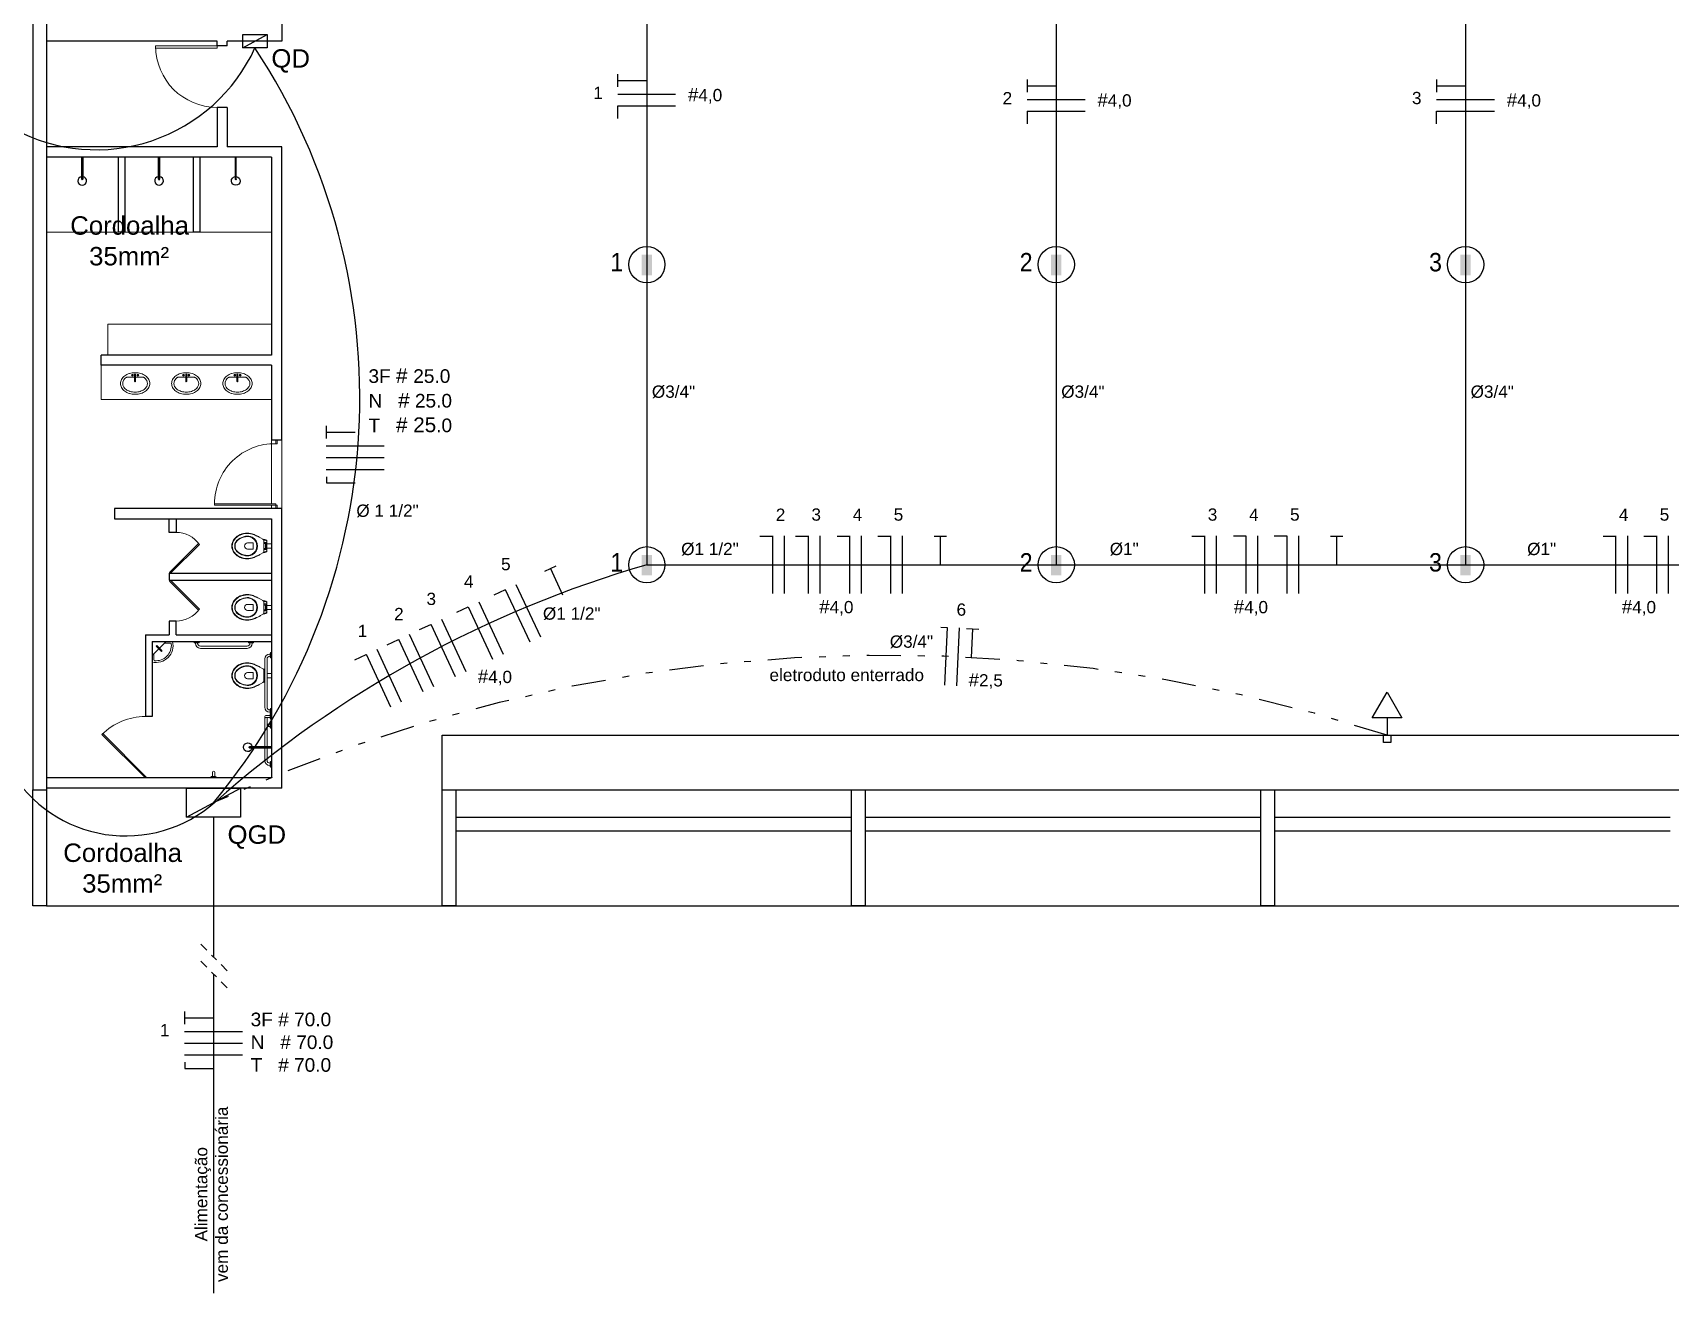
# Model space of a CAD drawing. Header units: inches. Extents: x 3 to 194, y 29 to 128.
# Drawn here: x 137.1 to 161.1, y 72.18 to 90.66 of the extents above; entities that cross this region are included whole.
import ezdxf

# ---------------------------------------------------------------- set-up
doc = ezdxf.new("R2010")
doc.units = ezdxf.units.IN
doc.header["$MEASUREMENT"] = 0
for name, pattern in [('CONTINU', [0]), ('DASHDOT2', [0.5, 0.25, -0.125, 0, -0.125]), ('DIVIDE', [1.25, 0.5, -0.25, 0, -0.25, 0, -0.25])]:
    doc.linetypes.add(name, pattern=pattern)
for name, color, linetype in [('AP-SAN', 3, 'Continuous'), ('ARQ_ALVENARIA', 1, 'Continuous'), ('ARQ_REBOCO', 2, 'Continuous'), ('ARQ_VISTA0', 8, 'Continuous'), ('DI-Textos_do_quadro', 2, 'Continuous'), ('EL-Textos_condutos', 7, 'Continuous'), ('ELE-TXT', 2, 'Continuous'), ('HACHURA', 1, 'Continuous'), ('P-SIMBOL', 5, 'Continuous'), ('PAREDE', 4, 'Continuous'), ('VISTA1', 1, 'Continuous')]:
    doc.layers.add(name, color=color, linetype=linetype)
doc.layers.add('BANHEIRO', color=1, linetype='Continuous', lineweight=20)
doc.styles.add('ARIAL', font='arial.ttf')

# ---------------------------------------------------------------- blocks, each defined once
blk = doc.blocks.new('I')
at = {"layer": 'ELE-TXT', "color": 4}
blk.add_circle((0, 0), 0.266, dxfattribs=at)
blk = doc.blocks.new('COND')
at = {"color": 4}
blk.add_solid([(-0.1, -0.05), (-0.1, 0.05), (0.1, -0.05), (0.1, 0.05)], dxfattribs=at)
blk = doc.blocks.new('Chuveiro')
at = {"layer": 'AP-SAN', "color": 252}
for p, q in [((-0.393, 0.01), (0, 0.01)), ((0, 0.01), (0, -0.01)), ((0, -0.01), (-0.393, -0.01))]:
    blk.add_line(p, q, dxfattribs=at)
for centre, radius, start, end in [((-0.426, 0), 0.078, 7.3661, 352.6339), ((-0.393, 0), 0.01, 90, 270)]:
    blk.add_arc(centre, radius, start, end, dxfattribs=at)

msp = doc.modelspace()

# ---------------------------------------------------------------- linework, layer by layer
at = {"color": 4, "linetype": 'CONTINU'}
for p, q in [((140.179, 90.433), (140.534, 90.629)), ((139.354, 79.154), (140.147, 79.581))]:
    msp.add_line(p, q, dxfattribs=at)
at = {"color": 3, "linetype": 'CONTINU'}
for p, q in [((139.751, 79.154), (139.751, 77.106)), ((139.751, 76.856), (139.751, 72.177))]:
    msp.add_line(p, q, dxfattribs=at)
at = {"color": 4, "linetype": 'DASHDOT2', "ltscale": 0.5}
for p, q in [((139.951, 76.906), (139.551, 77.306)), ((139.951, 76.656), (139.551, 77.056))]:
    msp.add_line(p, q, dxfattribs=at)
at = {"color": 4}
for points in [[(140.179, 90.629), (140.534, 90.629), (140.534, 90.433), (140.179, 90.433)], [(139.354, 79.581), (140.147, 79.581), (140.147, 79.154), (139.354, 79.154)]]:
    msp.add_lwpolyline(points, close=True, dxfattribs=at)
at = {"layer": 'ARQ_ALVENARIA'}
msp.add_line((139.951, 89.561), (139.951, 88.981), dxfattribs=at)
at = {"layer": 'ARQ_REBOCO', "color": 1, "ltscale": 10}
for p, q in [((137.101, 99.956), (137.101, 79.556)), ((137.301, 99.956), (137.301, 79.556)), ((140.751, 94.831), (140.751, 90.531)), ((139.801, 90.531), (137.301, 90.531)), ((139.801, 90.461), (139.801, 90.531)), ((140.751, 90.531), (139.951, 90.531)), ((139.951, 90.461), (139.951, 90.531)), ((139.951, 90.461), (139.801, 90.461)), ((139.801, 89.561), (139.801, 88.981)), ((139.951, 89.561), (139.801, 89.561)), ((139.951, 89.561), (139.951, 88.981)), ((139.801, 88.981), (137.301, 88.981)), ((140.601, 88.831), (137.301, 88.831)), ((138.351, 88.831), (138.351, 87.731)), ((138.451, 88.831), (138.451, 87.731)), ((139.451, 88.831), (139.451, 87.731)), ((139.551, 88.831), (139.551, 87.731)), ((140.751, 88.981), (139.951, 88.981)), ((140.601, 88.831), (140.601, 85.931)), ((140.751, 84.681), (140.751, 88.981)), ((138.451, 87.731), (138.351, 87.731)), ((139.551, 87.731), (139.451, 87.731)), ((138.101, 85.781), (138.101, 85.931)), ((140.601, 85.931), (138.101, 85.931)), ((140.601, 85.781), (138.101, 85.781)), ((140.601, 85.781), (140.601, 84.681)), ((140.751, 84.681), (140.601, 84.681)), ((140.751, 83.681), (138.301, 83.681)), ((138.301, 83.681), (138.301, 83.531)), ((138.301, 83.531), (140.601, 83.531)), ((140.601, 83.531), (140.601, 79.731)), ((140.751, 79.581), (140.751, 83.681)), ((139.101, 82.731), (139.101, 82.631)), ((139.101, 82.731), (140.601, 82.731)), ((139.101, 82.631), (140.601, 82.631)), ((138.751, 81.831), (139.101, 81.831)), ((138.751, 81.831), (138.751, 80.631)), ((138.851, 81.731), (140.601, 81.731)), ((138.851, 81.731), (138.851, 80.631)), ((139.201, 81.831), (140.601, 81.831)), ((138.851, 80.631), (138.751, 80.631)), ((140.601, 79.731), (137.301, 79.731)), ((140.751, 79.581), (137.301, 79.581))]:
    msp.add_line(p, q, dxfattribs=at)
msp.add_lwpolyline([(139.101, 83.331), (139.101, 83.531), (139.201, 83.531), (139.201, 83.331)], close=True, dxfattribs=at)
msp.add_lwpolyline([(139.201, 81.831), (139.201, 82.031), (139.101, 82.031), (139.101, 81.831)], dxfattribs=at)
at = {"layer": 'ARQ_VISTA0', "color": 251}
msp.add_line((137.301, 77.856), (173.101, 77.856), dxfattribs=at)
at = {"layer": 'BANHEIRO', "color": 251}
for p, q in [((140.601, 87.731), (137.301, 87.731)), ((140.601, 86.381), (138.201, 86.381)), ((138.201, 86.381), (138.201, 85.931)), ((138.101, 85.281), (138.101, 85.781)), ((138.477, 85.606), (138.593, 85.606)), ((138.593, 85.644), (138.593, 85.546)), ((138.608, 85.644), (138.608, 85.546)), ((138.608, 85.606), (138.724, 85.606)), ((139.227, 85.606), (139.343, 85.606)), ((139.343, 85.644), (139.343, 85.546)), ((139.358, 85.644), (139.358, 85.546)), ((139.358, 85.606), (139.474, 85.606)), ((140.093, 85.606), (139.977, 85.606)), ((140.093, 85.644), (140.093, 85.546)), ((140.108, 85.644), (140.108, 85.546)), ((140.224, 85.606), (140.108, 85.606)), ((140.601, 85.281), (138.101, 85.281)), ((140.601, 84.681), (140.601, 83.751)), ((140.665, 84.631), (140.665, 84.681)), ((140.685, 84.631), (140.665, 84.631)), ((140.685, 84.631), (140.685, 84.681)), ((140.751, 84.681), (140.751, 83.681)), ((140.601, 83.731), (140.601, 83.681)), ((140.665, 83.681), (140.665, 83.751)), ((140.685, 83.731), (140.665, 83.731)), ((140.685, 83.681), (140.685, 83.731)), ((140.513, 83.095), (140.513, 83.167)), ((140.531, 83.049), (140.531, 83.214)), ((140.531, 83.161), (140.601, 83.161)), ((140.531, 83.101), (140.601, 83.101)), ((140.513, 82.267), (140.513, 82.195)), ((140.531, 82.314), (140.531, 82.149)), ((140.531, 82.261), (140.601, 82.261)), ((140.531, 82.201), (140.601, 82.201)), ((138.948, 81.623), (138.851, 81.526)), ((138.912, 81.659), (138.982, 81.589)), ((138.923, 81.669), (138.993, 81.6)), ((139.056, 81.731), (138.958, 81.634)), ((139.035, 81.706), (139.121, 81.706)), ((139.461, 81.731), (139.461, 81.721)), ((139.541, 81.721), (139.461, 81.721)), ((139.531, 81.711), (139.471, 81.711)), ((139.484, 81.704), (139.484, 81.711)), ((139.517, 81.711), (139.517, 81.704)), ((139.541, 81.731), (139.541, 81.721)), ((140.244, 81.664), (139.557, 81.664)), ((140.244, 81.631), (139.557, 81.631)), ((140.261, 81.731), (140.261, 81.721)), ((140.261, 81.721), (140.341, 81.721)), ((140.271, 81.711), (140.331, 81.711)), ((140.284, 81.711), (140.284, 81.704)), ((140.317, 81.704), (140.317, 81.711)), ((140.341, 81.731), (140.341, 81.721)), ((138.876, 81.547), (138.876, 81.461)), ((140.501, 80.768), (140.501, 81.475)), ((140.534, 80.768), (140.534, 81.475)), ((140.574, 81.548), (140.581, 81.548)), ((140.581, 81.515), (140.574, 81.515)), ((140.581, 81.501), (140.581, 81.561)), ((140.591, 81.491), (140.591, 81.571)), ((140.601, 81.571), (140.591, 81.571)), ((140.601, 81.491), (140.591, 81.491)), ((140.534, 81.261), (140.601, 81.261)), ((140.534, 81.201), (140.601, 81.201)), ((140.517, 80.648), (140.581, 80.648)), ((140.581, 80.728), (140.574, 80.728)), ((140.574, 80.695), (140.581, 80.695)), ((140.581, 80.741), (140.581, 80.681)), ((140.581, 80.601), (140.581, 80.661)), ((140.591, 80.751), (140.591, 80.671)), ((140.601, 80.751), (140.591, 80.751)), ((140.601, 80.671), (140.591, 80.671)), ((140.591, 80.591), (140.591, 80.671)), ((140.601, 80.671), (140.591, 80.671)), ((140.501, 80.631), (140.501, 80.189)), ((140.581, 80.615), (140.517, 80.615)), ((140.534, 80.615), (140.534, 80.189)), ((140.534, 80.518), (140.581, 80.518)), ((140.581, 80.485), (140.534, 80.485)), ((140.581, 80.471), (140.581, 80.531)), ((140.601, 80.591), (140.591, 80.591)), ((140.591, 80.461), (140.591, 80.541)), ((140.601, 80.541), (140.591, 80.541)), ((140.601, 80.461), (140.591, 80.461)), ((140.501, 80.173), (140.501, 79.988)), ((140.534, 80.173), (140.534, 79.988)), ((140.581, 79.948), (140.574, 79.948)), ((140.581, 79.961), (140.581, 79.901)), ((140.591, 79.971), (140.591, 79.891)), ((140.601, 79.971), (140.591, 79.971)), ((139.711, 79.741), (139.791, 79.741)), ((139.711, 79.731), (139.711, 79.741)), ((139.711, 79.731), (139.791, 79.731)), ((139.721, 79.751), (139.781, 79.751)), ((139.734, 79.751), (139.734, 79.815)), ((139.767, 79.815), (139.767, 79.751)), ((139.791, 79.731), (139.791, 79.741)), ((139.791, 79.731), (139.791, 79.741)), ((140.574, 79.915), (140.581, 79.915)), ((140.601, 79.891), (140.591, 79.891))]:
    msp.add_line(p, q, dxfattribs=at)
for points in [[(139.801, 90.461), (138.901, 90.461), (138.901, 90.431), (139.801, 90.431)], [(140.665, 83.731), (139.765, 83.731), (139.765, 83.751), (140.665, 83.751)], [(139.121, 82.731), (139.545, 83.155), (139.531, 83.17), (139.106, 82.745)], [(139.121, 82.631), (139.545, 82.207), (139.531, 82.193), (139.106, 82.617)], [(138.765, 79.745), (138.128, 80.382), (138.114, 80.368), (138.751, 79.731)]]:
    msp.add_lwpolyline(points, close=True, dxfattribs=at)
for points in [[(140.531, 83.214, 0.110292), (140.503, 83.226), (140.474, 83.23, -0.047116), (140.474, 83.231, -0.044891), (140.473, 83.231), (140.437, 83.251, 0.036783), (140.417, 83.263, 0.0196), (140.377, 83.284, 0.056836), (140.317, 83.309, 0.089116), (140.217, 83.319, 0.095425), (140.117, 83.287, 0.091656), (140.051, 83.231, 0.16072), (140.017, 83.131, 0.16072), (140.051, 83.031, 0.091656), (140.117, 82.976, 0.095425), (140.217, 82.943, 0.089116), (140.317, 82.953, 0.056836), (140.377, 82.978, 0.0196), (140.417, 82.999, 0.036783), (140.437, 83.011), (140.473, 83.032, -0.044891), (140.474, 83.032, -0.047116), (140.474, 83.032), (140.503, 83.036, 0.110292), (140.531, 83.049, 0.110292)], [(140.437, 83.251), (140.417, 83.262, 0.0204), (140.377, 83.281, 0.050595), (140.317, 83.305, 0.089432), (140.217, 83.313, 0.098712), (140.117, 83.279, 0.072481), (140.06, 83.231, 0.182574), (140.024, 83.131, 0.182574), (140.06, 83.031, 0.072481), (140.117, 82.984, 0.098712), (140.217, 82.95, 0.089432), (140.317, 82.958, 0.050595), (140.377, 82.981, 0.0204), (140.417, 83), (140.437, 83.011)], [(140.474, 83.231), (140.476, 83.229, -0.269143), (140.487, 83.212), (140.487, 83.051, -0.269143), (140.476, 83.033), (140.474, 83.032)], [(140.531, 83.201, 0.068652), (140.517, 83.211, 0.082359), (140.485, 83.219)], [(140.485, 83.043, 0.082359), (140.517, 83.051, 0.068652), (140.531, 83.061, 0.068652)], [(140.531, 83.179, 0.15436), (140.519, 83.182), (140.487, 83.182)], [(140.487, 83.086, -0.414214), (140.497, 83.096), (140.51, 83.096, -0.226163), (140.515, 83.094, 0.733322), (140.522, 83.096), (140.522, 83.166, 0.733322), (140.515, 83.169, -0.226163), (140.51, 83.166), (140.497, 83.166, -0.414214), (140.487, 83.176)], [(140.487, 83.08), (140.519, 83.08, 0.15436), (140.531, 83.084, 0.15436)], [(140.531, 82.149, -0.110292), (140.503, 82.136), (140.474, 82.132, 0.047116), (140.474, 82.132, 0.044891), (140.473, 82.132), (140.437, 82.111, -0.036783), (140.417, 82.099, -0.0196), (140.377, 82.078, -0.056836), (140.317, 82.053, -0.089116), (140.217, 82.043, -0.095425), (140.117, 82.076, -0.091656), (140.051, 82.131, -0.16072), (140.017, 82.231, -0.16072), (140.051, 82.331, -0.091656), (140.117, 82.387, -0.095425), (140.217, 82.419, -0.089116), (140.317, 82.409, -0.056836), (140.377, 82.384, -0.0196), (140.417, 82.363, -0.036783), (140.437, 82.351), (140.473, 82.331, 0.044891), (140.474, 82.331, 0.047116), (140.474, 82.33), (140.503, 82.326, -0.110292), (140.531, 82.314, -0.110292)], [(140.437, 82.111), (140.417, 82.1, -0.0204), (140.377, 82.081, -0.050595), (140.317, 82.058, -0.089432), (140.217, 82.05, -0.098712), (140.117, 82.084, -0.072481), (140.06, 82.131, -0.182574), (140.024, 82.231, -0.182574), (140.06, 82.331, -0.072481), (140.117, 82.379, -0.098712), (140.217, 82.413, -0.089432), (140.317, 82.405, -0.050595), (140.377, 82.381, -0.0204), (140.417, 82.362), (140.437, 82.351)], [(140.474, 82.132), (140.476, 82.133, 0.269143), (140.487, 82.151), (140.487, 82.312, 0.269143), (140.476, 82.329), (140.474, 82.331)], [(140.485, 82.319, -0.082359), (140.517, 82.311, -0.068652), (140.531, 82.301, -0.068652)], [(140.531, 82.161, -0.068652), (140.517, 82.151, -0.082359), (140.485, 82.143)], [(140.487, 82.282), (140.519, 82.282, -0.15436), (140.531, 82.279, -0.15436)], [(140.487, 82.276, 0.414214), (140.497, 82.266), (140.51, 82.266, 0.226163), (140.515, 82.269, -0.733322), (140.522, 82.266), (140.522, 82.196, -0.733322), (140.515, 82.194, 0.226163), (140.51, 82.196), (140.497, 82.196, 0.414214), (140.487, 82.186)], [(140.531, 82.184, -0.15436), (140.519, 82.18), (140.487, 82.18)], [(140.501, 81.136), (140.474, 81.132, 0.047116), (140.474, 81.132, 0.044891), (140.473, 81.132), (140.437, 81.111, -0.036783), (140.417, 81.099, -0.0196), (140.377, 81.078, -0.056836), (140.317, 81.053, -0.089116), (140.217, 81.043, -0.095425), (140.117, 81.076, -0.091656), (140.051, 81.131, -0.16072), (140.017, 81.231, -0.16072), (140.051, 81.331, -0.091656), (140.117, 81.387, -0.095425), (140.217, 81.419, -0.089116), (140.317, 81.409, -0.056836), (140.377, 81.384, -0.0196), (140.417, 81.363, -0.036783), (140.437, 81.351), (140.473, 81.331, 0.044891), (140.474, 81.331, 0.047116), (140.474, 81.33), (140.501, 81.326)], [(140.437, 81.111), (140.417, 81.1, -0.0204), (140.377, 81.081, -0.050595), (140.317, 81.058, -0.089432), (140.217, 81.05, -0.098712), (140.117, 81.084, -0.072481), (140.06, 81.131, -0.182574), (140.024, 81.231, -0.182574), (140.06, 81.331, -0.072481), (140.117, 81.379, -0.098712), (140.217, 81.413, -0.089432), (140.317, 81.405, -0.050595), (140.377, 81.381, -0.0204), (140.417, 81.362), (140.437, 81.351)], [(140.474, 81.132), (140.476, 81.133, 0.269143), (140.487, 81.151), (140.487, 81.312, 0.269143), (140.476, 81.329), (140.474, 81.331)], [(140.485, 81.319, -0.039426), (140.501, 81.316, -0.039426)], [(140.501, 81.146, -0.039426), (140.485, 81.143)], [(140.487, 81.276, 0.414214), (140.497, 81.266), (140.501, 81.266)], [(140.501, 81.196), (140.497, 81.196, 0.414214), (140.487, 81.186)]]:
    msp.add_lwpolyline(points, format="xyb", dxfattribs=at)
for points in [[(140.06, 83.131, 0.247323), (140.117, 83.029, 0.098952), (140.217, 82.989, 0.167831), (140.317, 83.003, 0.278895), (140.395, 83.131, 0.278895), (140.317, 83.259, 0.167831), (140.217, 83.274, 0.098952), (140.117, 83.233, 0.247323)], [(140.317, 83.25, 0.185303), (140.217, 83.268, 0.106842), (140.117, 83.226, 0.250606), (140.065, 83.131, 0.250606), (140.117, 83.036, 0.106842), (140.217, 82.995, 0.185303), (140.317, 83.012, 0.264523), (140.387, 83.131, 0.264523)], [(140.249, 83.176), (140.329, 83.176), (140.329, 83.086), (140.249, 83.086, -1)], [(140.06, 82.231, -0.247323), (140.117, 82.333, -0.098952), (140.217, 82.374, -0.167831), (140.317, 82.359, -0.278895), (140.395, 82.231, -0.278895), (140.317, 82.103, -0.167831), (140.217, 82.089, -0.098952), (140.117, 82.129, -0.247323)], [(140.317, 82.112, -0.185303), (140.217, 82.095, -0.106842), (140.117, 82.136, -0.250606), (140.065, 82.231, -0.250606), (140.117, 82.326, -0.106842), (140.217, 82.368, -0.185303), (140.317, 82.35, -0.264523), (140.387, 82.231, -0.264523)], [(140.249, 82.186), (140.329, 82.186), (140.329, 82.276), (140.249, 82.276, 1)], [(140.06, 81.231, -0.247323), (140.117, 81.333, -0.098952), (140.217, 81.374, -0.167831), (140.317, 81.359, -0.278895), (140.395, 81.231, -0.278895), (140.317, 81.103, -0.167831), (140.217, 81.089, -0.098952), (140.117, 81.129, -0.247323)], [(140.317, 81.112, -0.185303), (140.217, 81.095, -0.106842), (140.117, 81.136, -0.250606), (140.065, 81.231, -0.250606), (140.117, 81.326, -0.106842), (140.217, 81.368, -0.185303), (140.317, 81.35, -0.264523), (140.387, 81.231, -0.264523)], [(140.249, 81.186), (140.329, 81.186), (140.329, 81.276), (140.249, 81.276, 1)]]:
    msp.add_lwpolyline(points, format="xyb", close=True, dxfattribs=at)
for points in [[(140.519, 83.182), (140.531, 83.182)], [(140.531, 83.08), (140.519, 83.08)], [(140.531, 82.282), (140.519, 82.282)], [(140.519, 82.18), (140.531, 82.18)], [(140.487, 81.282), (140.501, 81.282)], [(140.501, 81.18), (140.487, 81.18)]]:
    msp.add_lwpolyline(points, dxfattribs=at)
for centre, radius in [((138.561, 85.634), 0.0134), ((138.561, 85.634), 0.00926), ((138.64, 85.634), 0.0134), ((138.64, 85.634), 0.00926), ((139.311, 85.634), 0.0134), ((139.311, 85.634), 0.00926), ((139.39, 85.634), 0.0134), ((139.39, 85.634), 0.00926), ((140.061, 85.634), 0.0134), ((140.061, 85.634), 0.00926), ((140.14, 85.634), 0.0134), ((140.14, 85.634), 0.00926)]:
    msp.add_circle(centre, radius, dxfattribs=at)
for centre, radius, start, end in [((139.801, 90.461), 0.9, 180, 270), ((138.505, 85.513), 0.119, 150.8076, 180), ((138.505, 85.513), 0.119, 180, 209.1924), ((138.551, 85.488), 0.172, 126.5525, 150.8076), ((138.551, 85.539), 0.172, 209.1924, 233.4475), ((138.505, 85.513), 0.0866, 150.8076, 180), ((138.505, 85.513), 0.0866, 180, 209.1924), ((138.551, 85.488), 0.139, 126.5525, 150.8076), ((138.551, 85.539), 0.139, 209.1924, 233.4475), ((138.581, 85.448), 0.222, 107.0712, 126.5525), ((138.581, 85.448), 0.189, 123.2204, 126.5525), ((138.601, 85.384), 0.288, 90, 107.0712), ((138.6, 85.644), 0.00737, 0, 180), ((138.6, 85.546), 0.00737, 180, 0), ((138.601, 85.384), 0.288, 72.9288, 90), ((138.62, 85.448), 0.222, 53.4475, 72.9288), ((138.62, 85.448), 0.189, 53.4475, 56.7796), ((138.65, 85.488), 0.139, 29.1924, 53.4475), ((138.65, 85.539), 0.139, 306.5525, 330.8076), ((138.65, 85.488), 0.172, 29.1924, 53.4475), ((138.65, 85.539), 0.172, 306.5525, 330.8076), ((138.696, 85.513), 0.0866, 360, 29.1924), ((138.696, 85.513), 0.0866, 330.8076, 360), ((138.696, 85.513), 0.119, 0, 29.1924), ((138.696, 85.513), 0.119, 330.8076, 0), ((139.255, 85.513), 0.119, 150.8076, 180), ((139.255, 85.513), 0.119, 180, 209.1924), ((139.301, 85.488), 0.172, 126.5525, 150.8076), ((139.301, 85.539), 0.172, 209.1924, 233.4475), ((139.255, 85.513), 0.0866, 150.8076, 180), ((139.255, 85.513), 0.0866, 180, 209.1924), ((139.301, 85.488), 0.139, 126.5525, 150.8076), ((139.301, 85.539), 0.139, 209.1924, 233.4475), ((139.331, 85.448), 0.222, 107.0712, 126.5525), ((139.331, 85.448), 0.189, 123.2204, 126.5525), ((139.351, 85.384), 0.288, 90, 107.0712), ((139.35, 85.644), 0.00737, 0, 180), ((139.35, 85.546), 0.00737, 180, 0), ((139.351, 85.384), 0.288, 72.9288, 90), ((139.37, 85.448), 0.222, 53.4475, 72.9288), ((139.37, 85.448), 0.189, 53.4475, 56.7796), ((139.4, 85.488), 0.139, 29.1924, 53.4475), ((139.4, 85.539), 0.139, 306.5525, 330.8076), ((139.4, 85.488), 0.172, 29.1924, 53.4475), ((139.4, 85.539), 0.172, 306.5525, 330.8076), ((139.446, 85.513), 0.0866, 360, 29.1924), ((139.446, 85.513), 0.0866, 330.8076, 360), ((139.446, 85.513), 0.119, 0, 29.1924), ((139.446, 85.513), 0.119, 330.8076, 0), ((140.005, 85.513), 0.119, 150.8076, 180), ((140.005, 85.513), 0.119, 180, 209.1924), ((140.051, 85.488), 0.172, 126.5525, 150.8076), ((140.051, 85.539), 0.172, 209.1924, 233.4475), ((140.005, 85.513), 0.0866, 150.8076, 180), ((140.005, 85.513), 0.0866, 180, 209.1924), ((140.051, 85.488), 0.139, 126.5525, 150.8076), ((140.051, 85.539), 0.139, 209.1924, 233.4475), ((140.081, 85.448), 0.222, 107.0712, 126.5525), ((140.081, 85.448), 0.189, 123.2204, 126.5525), ((140.101, 85.384), 0.288, 90, 107.0712), ((140.101, 85.644), 0.00737, 0, 180), ((140.101, 85.546), 0.00737, 180, 0), ((140.101, 85.384), 0.288, 72.9288, 90), ((140.12, 85.448), 0.222, 53.4475, 72.9288), ((140.12, 85.448), 0.189, 53.4475, 56.7796), ((140.15, 85.488), 0.139, 29.1924, 53.4475), ((140.15, 85.539), 0.139, 306.5525, 330.8076), ((140.15, 85.488), 0.172, 29.1924, 53.4475), ((140.15, 85.539), 0.172, 306.5525, 330.8076), ((140.196, 85.513), 0.0866, 360, 29.1924), ((140.196, 85.513), 0.0866, 330.8076, 0), ((140.196, 85.513), 0.119, 0, 29.1924), ((140.196, 85.513), 0.119, 330.8076, 0), ((138.581, 85.579), 0.222, 233.4475, 252.9288), ((138.581, 85.579), 0.189, 233.4475, 252.9288), ((138.601, 85.643), 0.288, 252.9288, 270), ((138.601, 85.643), 0.256, 252.9288, 270), ((138.601, 85.643), 0.256, 270, 287.0712), ((138.601, 85.643), 0.288, 270, 287.0712), ((138.62, 85.579), 0.189, 287.0712, 306.5525), ((138.62, 85.579), 0.222, 287.0712, 306.5525), ((139.331, 85.579), 0.222, 233.4475, 252.9288), ((139.331, 85.579), 0.189, 233.4475, 252.9288), ((139.351, 85.643), 0.288, 252.9288, 270), ((139.351, 85.643), 0.256, 252.9288, 270), ((139.351, 85.643), 0.256, 270, 287.0712), ((139.351, 85.643), 0.288, 270, 287.0712), ((139.37, 85.579), 0.189, 287.0712, 306.5525), ((139.37, 85.579), 0.222, 287.0712, 306.5525), ((140.081, 85.579), 0.222, 233.4475, 252.9288), ((140.081, 85.579), 0.189, 233.4475, 252.9288), ((140.101, 85.643), 0.288, 252.9288, 270), ((140.101, 85.643), 0.256, 252.9288, 270), ((140.101, 85.643), 0.256, 270, 287.0712), ((140.101, 85.643), 0.288, 270, 287.0712), ((140.12, 85.579), 0.189, 287.0712, 306.5525), ((140.12, 85.579), 0.222, 287.0712, 306.5525), ((140.645, 83.751), 0.88, 88.7125, 180), ((139.197, 82.899), 0.432, 36.3644, 89.5499), ((139.197, 82.463), 0.432, 270.4501, 323.6356), ((138.907, 81.674), 0.25, 256.8838, 13.1162), ((138.907, 81.674), 0.225, 264.2047, 5.7953), ((138.918, 81.664), 0.00737, 45, 225), ((139.035, 81.696), 0.01, 90, 135), ((139.121, 81.696), 0.01, 5.7953, 90), ((139.471, 81.721), 0.01, 180, 270), ((139.557, 81.704), 0.073, 180, 270), ((139.557, 81.704), 0.04, 180, 270), ((139.531, 81.721), 0.01, 270, 0), ((140.244, 81.704), 0.04, 270, 360), ((140.244, 81.704), 0.073, 270, 360), ((140.271, 81.721), 0.01, 180, 270), ((140.331, 81.721), 0.01, 270, 360), ((138.886, 81.547), 0.01, 135, 180), ((138.886, 81.461), 0.01, 180, 264.2047), ((138.987, 81.594), 0.00737, 225, 45), ((140.574, 81.475), 0.073, 90, 180), ((140.574, 81.475), 0.04, 90, 180), ((140.591, 81.561), 0.01, 90, 180), ((140.591, 81.501), 0.01, 180, 270), ((140.574, 80.768), 0.073, 180, 270), ((140.517, 80.631), 0.0165, 90, 270), ((140.574, 80.768), 0.04, 180, 270), ((140.591, 80.741), 0.01, 90, 180), ((140.591, 80.681), 0.01, 180, 270), ((140.591, 80.661), 0.01, 90, 180), ((138.751, 79.731), 0.9, 90, 135), ((140.591, 80.601), 0.01, 180, 270), ((140.591, 80.531), 0.01, 90, 180), ((140.591, 80.471), 0.01, 180, 270), ((140.574, 79.988), 0.073, 180, 270), ((140.574, 79.988), 0.04, 180, 270), ((140.591, 79.961), 0.01, 90, 180), ((139.721, 79.741), 0.01, 90, 180), ((139.751, 79.815), 0.0165, 0, 180), ((139.781, 79.741), 0.01, 0, 90), ((140.591, 79.901), 0.01, 180, 270)]:
    msp.add_arc(centre, radius, start, end, dxfattribs=at)
at = {"layer": 'HACHURA'}
for p, q in [((146.101, 96.656), (146.101, 82.856)), ((152.101, 96.656), (152.101, 82.856)), ((158.101, 96.656), (158.101, 82.856)), ((146.101, 82.856), (170.101, 82.856))]:
    msp.add_line(p, q, dxfattribs=at)
at = {"layer": 'HACHURA', "color": 3}
for p, q in [((145.678, 89.864), (145.678, 90.047)), ((145.678, 89.954), (146.101, 89.954)), ((151.678, 89.786), (151.678, 89.969)), ((151.678, 89.876), (152.101, 89.876)), ((157.678, 89.786), (157.678, 89.969)), ((157.678, 89.876), (158.101, 89.876)), ((145.675, 89.756), (146.523, 89.756)), ((145.675, 89.583), (146.523, 89.583)), ((145.675, 89.4), (145.675, 89.583)), ((151.675, 89.678), (152.523, 89.678)), ((157.675, 89.678), (158.523, 89.678)), ((151.675, 89.505), (152.523, 89.505)), ((151.678, 89.322), (151.678, 89.505)), ((157.675, 89.505), (158.523, 89.505)), ((157.675, 89.322), (157.675, 89.505)), ((141.406, 84.708), (141.406, 84.892)), ((141.406, 84.798), (141.828, 84.798)), ((141.403, 84.601), (142.25, 84.601)), ((141.403, 84.428), (142.25, 84.428)), ((141.403, 84.254), (142.25, 84.254)), ((141.406, 84.147), (141.406, 84.057)), ((141.406, 84.057), (141.828, 84.057)), ((147.759, 83.277), (147.943, 83.277)), ((147.943, 83.28), (147.943, 82.433)), ((148.116, 83.28), (148.116, 82.433)), ((148.282, 83.277), (148.465, 83.277)), ((148.465, 83.28), (148.465, 82.433)), ((148.638, 83.28), (148.638, 82.433)), ((148.888, 83.277), (149.071, 83.277)), ((149.071, 83.28), (149.071, 82.433)), ((149.244, 83.28), (149.244, 82.433)), ((149.487, 83.277), (149.671, 83.277)), ((149.671, 83.28), (149.671, 82.433)), ((149.844, 83.28), (149.844, 82.433)), ((150.31, 83.277), (150.493, 83.277)), ((150.4, 83.277), (150.4, 82.855)), ((154.09, 83.277), (154.274, 83.277)), ((154.274, 83.28), (154.274, 82.433)), ((154.447, 83.28), (154.447, 82.433)), ((154.697, 83.28), (154.88, 83.28)), ((154.88, 83.28), (154.88, 82.433)), ((155.053, 83.28), (155.053, 82.433)), ((155.296, 83.28), (155.48, 83.28)), ((155.48, 83.28), (155.48, 82.433)), ((155.653, 83.28), (155.653, 82.433)), ((156.119, 83.277), (156.302, 83.277)), ((156.209, 83.277), (156.209, 82.855)), ((160.115, 83.277), (160.299, 83.277)), ((160.299, 83.28), (160.299, 82.433)), ((160.472, 83.28), (160.472, 82.433)), ((160.715, 83.277), (160.898, 83.277)), ((160.898, 83.28), (160.898, 82.433)), ((161.071, 83.28), (161.071, 82.433)), ((144.607, 82.762), (144.773, 82.839)), ((144.183, 82.568), (144.541, 81.799)), ((144.689, 82.8), (144.867, 82.417)), ((143.861, 82.414), (144.027, 82.492)), ((144.026, 82.494), (144.384, 81.726)), ((143.318, 82.161), (143.484, 82.239)), ((143.483, 82.241), (143.84, 81.473)), ((143.64, 82.314), (143.997, 81.546)), ((142.768, 81.905), (142.934, 81.983)), ((142.933, 81.985), (143.291, 81.217)), ((143.09, 82.058), (143.448, 81.29)), ((150.412, 81.94), (150.504, 81.935)), ((150.504, 81.938), (150.464, 81.092)), ((150.677, 81.93), (150.637, 81.084)), ((150.784, 81.922), (150.967, 81.913)), ((150.874, 81.918), (150.854, 81.496)), ((142.143, 81.618), (142.501, 80.849)), ((142.295, 81.685), (142.461, 81.762)), ((142.46, 81.765), (142.817, 80.997)), ((142.617, 81.838), (142.974, 81.07)), ((141.821, 81.464), (141.988, 81.542)), ((141.986, 81.544), (142.344, 80.776)), ((139.328, 76.124), (139.328, 76.307)), ((139.328, 76.214), (139.751, 76.214)), ((139.325, 76.016), (140.173, 76.016)), ((139.325, 75.843), (140.173, 75.843)), ((139.325, 75.67), (140.173, 75.67)), ((139.328, 75.563), (139.328, 75.473)), ((139.328, 75.473), (139.751, 75.473))]:
    msp.add_line(p, q, dxfattribs=at)
for centre, radius, start, end in [((138.034, 91.494), 2.554, 241.5868, 335.459), ((132.588, 85.309), 9.306, 320.3234, 33.408), ((150.655, 67.072), 16.428, 106.096, 131.5125), ((138.464, 80.85), 1.969, 210.7853, 311.4424)]:
    msp.add_arc(centre, radius, start, end, dxfattribs=at)
at = {"layer": 'HACHURA', "color": 3, "linetype": 'DIVIDE'}
msp.add_arc((149.61, 57.975), 23.555, 71.8429, 114.7017, dxfattribs=at)
at = {"layer": 'P-SIMBOL'}
for p, q in [((156.734, 80.612), (156.951, 80.987)), ((156.951, 80.987), (157.167, 80.612)), ((157.167, 80.612), (156.734, 80.612)), ((156.951, 80.612), (156.951, 80.356)), ((156.897, 80.356), (157.004, 80.356)), ((156.897, 80.25), (156.897, 80.356)), ((157.004, 80.25), (156.897, 80.25)), ((157.004, 80.356), (157.004, 80.25))]:
    msp.add_line(p, q, dxfattribs=at)
at = {"layer": 'PAREDE'}
msp.add_lwpolyline([(137.101, 79.556), (137.301, 79.556), (137.301, 77.856), (137.101, 77.856)], close=True, dxfattribs=at)
at = {"layer": 'PAREDE', "color": 2}
for points in [[(137.101, 79.556), (137.301, 79.556), (137.301, 77.856), (137.101, 77.856)], [(143.101, 79.556), (143.301, 79.556), (143.301, 77.856), (143.101, 77.856)], [(149.101, 79.556), (149.301, 79.556), (149.301, 77.856), (149.101, 77.856)], [(155.101, 79.556), (155.301, 79.556), (155.301, 77.856), (155.101, 77.856)]]:
    msp.add_lwpolyline(points, close=True, dxfattribs=at)
at = {"layer": 'VISTA1'}
for p, q in [((143.101, 80.356), (170.801, 80.356)), ((143.101, 79.556), (143.101, 80.356)), ((143.101, 79.556), (170.801, 79.556)), ((143.301, 79.156), (149.101, 79.156)), ((149.301, 79.156), (155.101, 79.156)), ((155.301, 79.156), (161.101, 79.156)), ((143.301, 78.956), (149.101, 78.956)), ((149.301, 78.956), (155.101, 78.956)), ((155.301, 78.956), (161.101, 78.956))]:
    msp.add_line(p, q, dxfattribs=at)

# ---------------------------------------------------------------- block references
at = {"yscale": 0.8176870748751099}
for p, xscale, zscale, rotation in [((137.826, 88.831), 0.8176870748751099, 0.8176870748751099, 89.99999999999997), ((138.951, 88.831), 0.8176870748751099, 0.8176870748751099, 89.99999999999997), ((140.076, 88.831), -0.8176870748751099, 0.8176870748751092, 269.9999999999999)]:
    msp.add_blockref('Chuveiro', p, dxfattribs=dict(at, xscale=xscale, zscale=zscale, rotation=rotation))
at = {"layer": 'BANHEIRO', "color": 251, "xscale": -0.8176870748751099, "yscale": 0.8176870748751099, "zscale": 0.8176870748751092, "rotation": 180}
msp.add_blockref('Chuveiro', (140.601, 80.181), dxfattribs=at)
at = {"layer": 'ELE-TXT'}
for p in [(146.101, 87.256), (152.101, 87.256), (158.101, 87.256), (146.101, 82.856), (152.101, 82.856), (158.101, 82.856)]:
    msp.add_blockref('I', p, dxfattribs=at)
at = {"layer": 'ELE-TXT', "xscale": 1.5, "yscale": 1.5, "zscale": 1.5, "rotation": 90}
for p in [(146.101, 87.25), (152.101, 87.25), (158.101, 87.25), (146.101, 82.85), (152.101, 82.85), (158.101, 82.85)]:
    msp.add_blockref('COND', p, dxfattribs=at)

# ---------------------------------------------------------------- texts
at = {"layer": 'DI-Textos_do_quadro', "linetype": 'CONTINU', "char_height": 0.2, "attachment_point": 1, "style": 'ARIAL'}
for s, width, heights, insert in [('3F {\\H1.0833x;# }25.0\\PN   {\\H1.0833x;#} 25.0\\PT   {\\H1.0833x;# 25}.0', 1.31304, [0], (142.021, 85.739)), ('3F # 70.0\\PN   # 70.0\\PT   # 70.0', 1.38656, [0.946], (140.294, 76.291))]:
    msp.add_mtext_dynamic_manual_height_columns(s, width=width, gutter_width=1, heights=heights, dxfattribs=dict(at, insert=insert))
at = {"layer": 'EL-Textos_condutos', "color": 2, "style": 'ARIAL', "width": 0.9}
for s, p in [('1', (145.566, 87.157)), ('2', (151.566, 87.157)), ('3', (157.566, 87.157)), ('1', (145.566, 82.757)), ('2', (151.566, 82.757)), ('3', (157.566, 82.757))]:
    msp.add_text(s, height=0.27, dxfattribs=at).set_placement(p)
at = {"layer": 'EL-Textos_condutos', "color": 2, "linetype": 'CONTINU', "style": 'ARIAL'}
for s, p in [('vem da concessionária', (139.96, 72.342)), ('Alimentação', (139.659, 72.937))]:
    msp.add_text(s, height=0.18, rotation=90, dxfattribs=at).set_placement(p)
at = {"layer": 'EL-Textos_condutos', "color": 2, "char_height": 0.27, "attachment_point": 1, "style": 'ARIAL'}
for s, width, gutter_width, insert in [('QD', 0.54025, 1, (140.598, 90.414)), ('\\pi-0.085424;Cordoalha\\P\\pi0.19167;35mm²', 1.53479, 1.412, (137.735, 87.965)), ('QGD', 0.55731, 1, (139.955, 79.036)), ('\\pi-0.085424;Cordoalha\\P\\pi0.19167;35mm²', 1.53479, 1.412, (137.633, 78.77))]:
    msp.add_mtext_dynamic_manual_height_columns(s, width=width, gutter_width=gutter_width, heights=[0], dxfattribs=dict(at, insert=insert))
at = {"layer": 'EL-Textos_condutos', "color": 2, "char_height": 0.18, "line_spacing_factor": 0.9, "style": 'ARIAL'}
for s, insert, attachment_point in [('1', (145.455, 89.684), 9), ('{\\H1.0833x;#}4,0', (147.206, 89.618), 9), ('2', (151.455, 89.606), 9), ('{\\H1.0833x;#}4,0', (153.206, 89.54), 9), ('3', (157.455, 89.606), 9), ('{\\H1.0833x;#}4,0', (159.206, 89.54), 9), ('%%C3/4"', (146.809, 85.484), 3), ('%%C3/4"', (152.809, 85.484), 3), ('%%C3/4"', (158.809, 85.484), 3), ('%%C 1 1/2"', (142.757, 83.739), 3), ('2', (148.131, 83.5), 9), ('3', (148.653, 83.5), 9), ('4', (149.259, 83.5), 9), ('5', (149.859, 83.5), 9), ('3', (154.462, 83.5), 9), ('4', (155.068, 83.5), 9), ('5', (155.668, 83.5), 9), ('4', (160.487, 83.5), 9), ('5', (161.086, 83.5), 9), ('%%C1 1/2"', (147.448, 83.178), 3), ('%%C1"', (153.31, 83.178), 3), ('%%C1"', (159.428, 83.178), 3), ('5', (144.104, 82.773), 9), ('4', (143.56, 82.52), 9), ('3', (143.011, 82.264), 9), ('{\\H1.0833x;#}4,0', (149.129, 82.112), 9), ('{\\H1.0833x;#}4,0', (155.205, 82.112), 9), ('{\\H1.0833x;#}4,0', (160.892, 82.112), 9), ('2', (142.537, 82.044), 9), ('%%C1 1/2"', (145.422, 82.231), 3), ('6', (150.78, 82.107), 9), ('1', (142.004, 81.796), 9), ('%%C3/4"', (150.296, 81.82), 3), ('{\\H1.0833x;#}4,0', (144.125, 81.089), 9), ('eletroduto enterrado', (150.163, 81.331), 3), ('{\\H1.0833x;#}2,5', (151.319, 81.039), 9), ('1', (139.105, 75.944), 9)]:
    msp.add_mtext(s, dxfattribs=dict(at, insert=insert, attachment_point=attachment_point))

doc.saveas('drawing.dxf')
